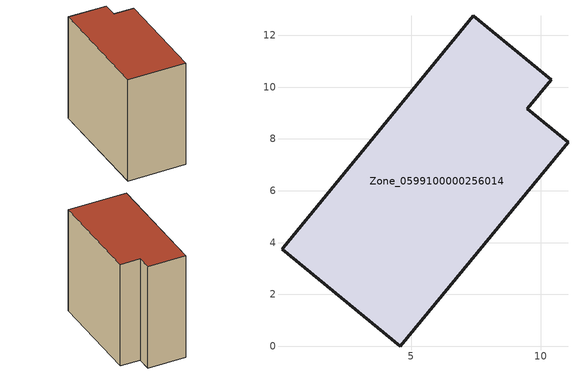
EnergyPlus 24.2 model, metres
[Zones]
Zone_0599100000256014
 floor ground (C_G): 9.48,9.16 11.05,7.87 4.58,0 0.02,3.75 0.07,3.8 7.39,12.76 10.4,10.28 z0
 wall outside (C_F): 0.02,3.75 4.58,0 11.05,7.87 9.48,9.16 10.4,10.28 7.39,12.76 0.07,3.8 0.02,3.75 z0:10.94
 roof outside (C_R): 0.07,3.8 0.02,3.75 4.58,0 11.05,7.87 9.48,9.16 10.4,10.28 7.39,12.76 z10.94
[BUILDING]
Pand.0599100000256014: North Axis=0; Terrain=City; Loads Convergence Tolerance Value=0.04; Temperature Convergence Tolerance Value=0.4; Solar Distribution=FullExterior; Maximum Number of Warmup Days=25; Minimum Number of Warmup Days=1
[Site:Location]
Rotterdam.The.Hague.AP_ZH_NLD Design_Conditions: Latitude=51.96; Longitude=4.45; Time Zone=1; Elevation=-4.5
[SITE:GROUNDTEMPERATURE:BUILDINGSURFACE]
18, 18, 18, 18, 18, 18, 18, 18, 18, 18, 18, 18
[MATERIAL] Thermal Absorptance=0.9; Solar Absorptance=0.7; Visible Absorptance=0.7
Name | Roughness | Thickness | Conductivity | Density | Specific Heat
G.TI.1946 | MediumSmooth | 0.15 | 1 | 540 | 1210
F.TI.1946 | Rough | 0.3 | 0.857143 | 1920 | 840
R.TI.1946 | MediumRough | 0.2 | 0.1 | 1500 | 1000
[CONSTRUCTION]
C_G: G.TI.1946
C_F: F.TI.1946
C_R: R.TI.1946
[ZONE]
Zone_0599100000256014: Type=1; Multiplier=1; Ceiling Height=Autocalculate; Volume=Autocalculate; Floor Area=autocalculate; Part of Total Floor Area=Yes
[ZONEINFILTRATION:DESIGNFLOWRATE]
Infil_Zone_0599100000256014: Zone or ZoneList or Space or SpaceList=Zone_0599100000256014; Schedule=AlwaysOn; Design Flow Rate Calculation Method=Flow/Area; Flow Rate per Floor Area=0.003; Constant Term Coefficient=1; Temperature Term Coefficient=0; Velocity Term Coefficient=0; Velocity Squared Term Coefficient=0
[HVACTEMPLATE:ZONE:IDEALLOADSAIRSYSTEM]
Zone_0599100000256014: Maximum Heating Supply Air Temperature=50; Minimum Cooling Supply Air Temperature=13; Maximum Heating Supply Air Humidity Ratio=0.0156; Minimum Cooling Supply Air Humidity Ratio=0.0077; Heating Limit=NoLimit; Cooling Limit=NoLimit; Dehumidification Control Type=ConstantSensibleHeatRatio; Cooling Sensible Heat Ratio=0.7; Dehumidification Setpoint=60; Humidification Control Type=None; Humidification Setpoint=30; Outdoor Air Method=None; Outdoor Air Flow Rate per Person=0.00944; Outdoor Air Flow Rate per Zone Floor Area=0; Outdoor Air Flow Rate per Zone=0; Demand Controlled Ventilation Type=None; Outdoor Air Economizer Type=NoEconomizer; Heat Recovery Type=None; Sensible Heat Recovery Effectiveness=0.7; Latent Heat Recovery Effectiveness=0.65
[ZONECONTROL:THERMOSTAT]
ThermostatControl_Zone_0599100000256014: Zone or ZoneList=Zone_0599100000256014; Control Type Schedule=DualSetpointControlType; Control 1=Thermostat_Zone_0599100000256014; Temperature Difference Between Cutout And Setpoint=0
[THERMOSTATSETPOINT:DUALSETPOINT]
Thermostat_Zone_0599100000256014: Heating Setpoint Temperature Schedule=HeatingSetpoint_Zone_0599100000256014; Cooling Setpoint Temperature Schedule=CoolingSetpoint_Zone_0599100000256014
[SCHEDULE:COMPACT]
HeatingSetpoint_Zone_0599100000256014: Through: 12/31, For: AllDays, Until: 24:00, 21
CoolingSetpoint_Zone_0599100000256014: Through: 12/31, For: AllDays, Until: 24:00, 24
DualSetpointControlType: Through: 12/31, For: AllDays, Until: 24:00, 4
AlwaysOn: Through: 12/31, For: AllDays, Until: 24:00, 1
